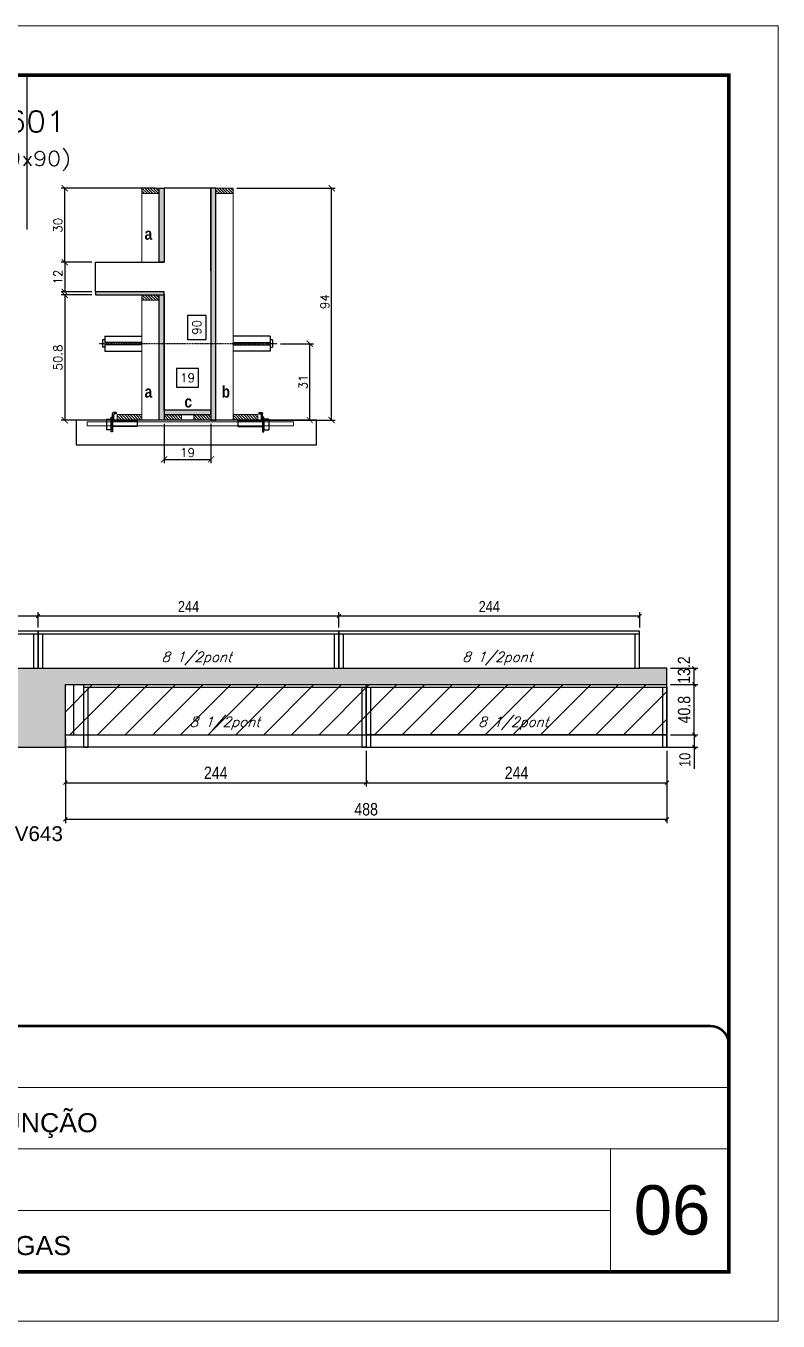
# Model space of a CAD drawing. Extents: x -20960 to -5926, y -2106 to 21915.
# Drawn here: x -9734 to -9123, y 19717 to 20767 of the extents above; entities that cross this region are included whole.
import ezdxf
from ezdxf.enums import TextEntityAlignment as Align

# ---------------------------------------------------------------- set-up
doc = ezdxf.new("R2010")
doc.units = 0
for name, pattern in [('CONTINUO', [0]), ('DASHED', [0.75, 0.5, -0.25]), ('HIDDEN', [0.375, 0.25, -0.125])]:
    doc.linetypes.add(name, pattern=pattern)
for name, color, linetype in [('5', 5, 'Continuous'), ('barrote', 251, 'Continuous'), ('COTA', 241, 'Continuous'), ('Cota Seção (2x)', 4, 'Continuous'), ('detalhes', 4, 'Continuous'), ('Painéis', 200, 'Continuous'), ('presilha', 1, 'Continuous'), ('Reaproveitamento', 251, 'Continuous'), ('SARR_2.2x7', 40, 'Continuous'), ('SARR_3.5x7', 81, 'Continuous'), ('TENSOR', 3, 'Continuous'), ('texto', 7, 'Continuous'), ('Texto de Titulo', 7, 'Continuous'), ('Texto Qtd Sarr', 242, 'Continuous')]:
    doc.layers.add(name, color=color, linetype=linetype)
for name, color, linetype, lineweight in [('CARIMBO', 255, 'Continuous', 9), ('CONCRETO', 251, 'Continuous', 25), ('Folhas', 255, 'Continuous', 9), ('Hachura', 251, 'Continuous', 9), ('Madeira', 126, 'Continuous', 18), ('SARRAFO DE PRESSAO', 251, 'DASHED', 9), ('SCO-___-LAJ', 2, 'Continuous', 0), ('Texto Seção', 7, 'Continuous', 15)]:
    doc.layers.add(name, color=color, linetype=linetype, lineweight=lineweight)
doc.styles.add('ARIAL', font='arial.ttf')
doc.styles.add('COTA TECNICA', font='techl___.ttf', dxfattribs={"height": 10})
doc.styles.add('COTA TECNICA-50', font='techl___.ttf', dxfattribs={"height": 9})
doc.styles.add('Romans', font='romans.shx')
doc.styles.get("Standard").update_dxf_attribs({"font": 'arial.ttf'})
doc.styles.add('TECNICA', font='techb___.ttf', dxfattribs={"height": 10})
doc.dimstyles.new('COTA PAINEL-50', dxfattribs={"dimtxt": 9, "dimasz": 3, "dimexe": 3, "dimexo": 3, "dimgap": 3, "dimtad": 1, "dimdec": 1, "dimzin": 12, "dimdsep": 46, "dimtxsty": 'COTA TECNICA-50', "dimblk1": 'OBLIQUE', "dimblk2": 'OBLIQUE', "dimsah": 1, "dimcen": 0.9, "dimclrd": 4, "dimclre": 4, "dimclrt": 240, "dimadec": 1, "dimazin": 3, "dimtfac": 1, "dimtdec": 1, "dimtmove": 0, "dimatfit": 3, "dimfxl": 1, "dimtolj": 1, "dimtzin": 12, "dimarcsym": 0})
doc.dimstyles.new('Cota Seção (2x)', dxfattribs={"dimtxt": 7, "dimasz": 5, "dimexe": 3, "dimexo": 3, "dimgap": 2, "dimtad": 3, "dimdec": 1, "dimlfac": 0.5, "dimzin": 12, "dimdsep": 46, "dimtxsty": 'Romans', "dimblk": 'ARCHTICK', "dimcen": 0, "dimclrd": 4, "dimclre": 4, "dimclrt": 1, "dimadec": 1, "dimazin": 3, "dimtfac": 1, "dimtdec": 1, "dimtmove": 0, "dimatfit": 3, "dimldrblk": 'OBLIQUE', "dimfxl": 1, "dimtolj": 1, "dimtzin": 12, "dimarcsym": 0})
doc.dimstyles.new('Cota Seção interna', dxfattribs={"dimtxt": 7, "dimasz": 6, "dimexe": 0.18, "dimexo": 2, "dimgap": -4, "dimtad": 3, "dimdec": 1, "dimlfac": 0.5, "dimzin": 12, "dimdsep": 46, "dimtxsty": 'Romans', "dimblk": 'ARCHTICK', "dimcen": 0.09, "dimse1": 1, "dimse2": 1, "dimsd1": 1, "dimsd2": 1, "dimclrd": 180, "dimclre": 5, "dimclrt": 1, "dimadec": 0, "dimazin": 3, "dimtfac": 1, "dimtdec": 1, "dimtofl": 0, "dimtmove": 0, "dimatfit": 3, "dimldrblk": 'ARCHTICK', "dimfxl": 1, "dimtolj": 1, "dimtzin": 0, "dimarcsym": 0})
doc.dimstyles.new('PAINEL', dxfattribs={"dimtxt": 10, "dimasz": 3, "dimexe": 3, "dimexo": 3, "dimgap": 3, "dimtad": 1, "dimdec": 1, "dimzin": 12, "dimdsep": 46, "dimtxsty": 'COTA TECNICA', "dimblk1": 'OBLIQUE', "dimblk2": 'OBLIQUE', "dimsah": 1, "dimcen": 0.9, "dimclrd": 4, "dimclre": 4, "dimclrt": 240, "dimadec": 1, "dimazin": 3, "dimtfac": 1, "dimtdec": 1, "dimtmove": 0, "dimatfit": 3, "dimfxl": 1, "dimtolj": 1, "dimtzin": 12, "dimarcsym": 0})
pattern_1 = [(315, (13326.1012, 12217.6026), (1.12253202, 1.12253202), [])]

# ---------------------------------------------------------------- blocks, each defined once
blk = doc.blocks.new('_Oblique')
at = {"color": 0, "linetype": 'ByBlock', "lineweight": -2}
blk.add_line((-0.5, -0.5), (0.5, 0.5), dxfattribs=at)
blk = doc.blocks.new('*D63')
at = {"layer": 'COTA', "color": 4, "lineweight": -2, "ltscale": 25, "transparency": 16777216}
for p, q in [((-9701.7, 20189.1), (-9701.7, 20150.3)), ((-9457.7, 20179.1), (-9457.7, 20150.3)), ((-9701.7, 20153.3), (-9457.7, 20153.3))]:
    blk.add_line(p, q, dxfattribs=at)
at = {"layer": 'Defpoints', "color": 0, "ltscale": 25, "transparency": 16777216}
for p in [(-9701.7, 20192.1), (-9457.7, 20182.1), (-9457.7, 20153.3)]:
    blk.add_point(p, dxfattribs=at)
at = {"layer": 'COTA', "color": 4, "lineweight": -2, "ltscale": 25, "transparency": 16777216, "xscale": 3, "yscale": 3, "zscale": 3, "rotation": 180}
blk.add_blockref('_Oblique', (-9701.7, 20153.3), dxfattribs=at)
at = {"layer": 'COTA', "color": 4, "lineweight": -2, "ltscale": 25, "transparency": 16777216, "xscale": 3, "yscale": 3, "zscale": 3}
blk.add_blockref('_Oblique', (-9457.7, 20153.3), dxfattribs=at)
at = {"layer": 'COTA', "color": 240, "ltscale": 25, "transparency": 16777216, "insert": (-9579.7, 20161.3), "char_height": 10, "attachment_point": 5, "style": 'COTA TECNICA'}
blk.add_mtext('\\A1;244', dxfattribs=at)
blk = doc.blocks.new('*D64')
at = {"layer": 'COTA', "color": 4, "lineweight": -2, "ltscale": 25, "transparency": 16777216}
for p, q in [((-9457.7, 20179.1), (-9457.7, 20150.3)), ((-9213.7, 20179.1), (-9213.7, 20150.3)), ((-9457.7, 20153.3), (-9213.7, 20153.3))]:
    blk.add_line(p, q, dxfattribs=at)
at = {"layer": 'Defpoints', "color": 0, "ltscale": 25, "transparency": 16777216}
for p in [(-9457.7, 20182.1), (-9213.7, 20182.1), (-9213.7, 20153.3)]:
    blk.add_point(p, dxfattribs=at)
at = {"layer": 'COTA', "color": 4, "lineweight": -2, "ltscale": 25, "transparency": 16777216, "xscale": 3, "yscale": 3, "zscale": 3, "rotation": 180}
blk.add_blockref('_Oblique', (-9457.7, 20153.3), dxfattribs=at)
at = {"layer": 'COTA', "color": 4, "lineweight": -2, "ltscale": 25, "transparency": 16777216, "xscale": 3, "yscale": 3, "zscale": 3}
blk.add_blockref('_Oblique', (-9213.7, 20153.3), dxfattribs=at)
at = {"layer": 'COTA', "color": 240, "ltscale": 25, "transparency": 16777216, "insert": (-9335.7, 20161.3), "char_height": 10, "attachment_point": 5, "style": 'COTA TECNICA'}
blk.add_mtext('\\A1;244', dxfattribs=at)
blk = doc.blocks.new('*D39')
at = {"layer": 'COTA', "color": 4, "lineweight": -2, "ltscale": 25, "transparency": 16777216}
for p, q in [((-9701.7, 20189.1), (-9701.7, 20120.6)), ((-9213.7, 20179.1), (-9213.7, 20120.6)), ((-9701.7, 20123.6), (-9213.7, 20123.6))]:
    blk.add_line(p, q, dxfattribs=at)
at = {"layer": 'Defpoints', "color": 0, "ltscale": 25, "transparency": 16777216}
for p in [(-9701.7, 20192.1), (-9213.7, 20182.1), (-9213.7, 20123.6)]:
    blk.add_point(p, dxfattribs=at)
at = {"layer": 'COTA', "color": 4, "lineweight": -2, "ltscale": 25, "transparency": 16777216, "xscale": 3, "yscale": 3, "zscale": 3, "rotation": 180}
blk.add_blockref('_Oblique', (-9701.7, 20123.6), dxfattribs=at)
at = {"layer": 'COTA', "color": 4, "lineweight": -2, "ltscale": 25, "transparency": 16777216, "xscale": 3, "yscale": 3, "zscale": 3}
blk.add_blockref('_Oblique', (-9213.7, 20123.6), dxfattribs=at)
at = {"layer": 'COTA', "color": 240, "ltscale": 25, "transparency": 16777216, "insert": (-9457.7, 20131.7), "char_height": 10, "attachment_point": 5, "style": 'COTA TECNICA'}
blk.add_mtext('\\A1;488', dxfattribs=at)
blk = doc.blocks.new('*D41')
at = {"layer": 'COTA', "color": 4, "lineweight": -2, "ltscale": 25, "transparency": 16777216}
for p, q in [((-9210.7, 20232.9), (-9188.5, 20232.9)), ((-9191.5, 20192.1), (-9191.5, 20232.9)), ((-9210.7, 20192.1), (-9188.5, 20192.1))]:
    blk.add_line(p, q, dxfattribs=at)
at = {"layer": 'Defpoints', "color": 0, "ltscale": 25, "transparency": 16777216}
for p in [(-9213.7, 20232.9), (-9191.5, 20232.9), (-9213.7, 20192.1)]:
    blk.add_point(p, dxfattribs=at)
at = {"layer": 'COTA', "color": 4, "lineweight": -2, "ltscale": 25, "transparency": 16777216, "xscale": 3, "yscale": 3, "zscale": 3}
for p, rotation in [((-9191.5, 20232.9), 90), ((-9191.5, 20192.1), 270)]:
    blk.add_blockref('_Oblique', p, dxfattribs=dict(at, rotation=rotation))
at = {"layer": 'COTA', "color": 240, "ltscale": 25, "transparency": 16777216, "insert": (-9199.7, 20212.5), "char_height": 10, "attachment_point": 5, "rotation": 90, "style": 'COTA TECNICA'}
blk.add_mtext('\\A1;40.8', dxfattribs=at)
blk = doc.blocks.new('*D42')
at = {"layer": 'COTA', "color": 4, "lineweight": -2, "ltscale": 25, "transparency": 16777216}
for p, q in [((-9210.7, 20246.1), (-9188.5, 20246.1)), ((-9191.5, 20232.9), (-9191.5, 20246.1)), ((-9210.7, 20232.9), (-9188.5, 20232.9))]:
    blk.add_line(p, q, dxfattribs=at)
at = {"layer": 'Defpoints', "color": 0, "ltscale": 25, "transparency": 16777216}
for p in [(-9213.7, 20246.1), (-9191.5, 20246.1), (-9213.7, 20232.9)]:
    blk.add_point(p, dxfattribs=at)
at = {"layer": 'COTA', "color": 4, "lineweight": -2, "ltscale": 25, "transparency": 16777216, "xscale": 3, "yscale": 3, "zscale": 3}
for p, rotation in [((-9191.5, 20246.1), 90), ((-9191.5, 20232.9), 270)]:
    blk.add_blockref('_Oblique', p, dxfattribs=dict(at, rotation=rotation))
at = {"layer": 'COTA', "color": 240, "ltscale": 25, "transparency": 16777216, "insert": (-9199.8, 20244.6), "char_height": 10, "attachment_point": 5, "rotation": 90, "style": 'COTA TECNICA'}
blk.add_mtext('\\A1;13.2', dxfattribs=at)
blk = doc.blocks.new('9999999999')
at = {"color": 30, "linetype": 'CONTINUO'}
for p, q in [((98564.6, 34379.6), (99584, 34379.6)), ((98564.6, 34329.8), (99488, 34329.8)), ((99584, 34329.8), (99488, 34329.8)), ((99488, 34329.8), (99488, 34230.2)), ((98564.6, 34280), (99488, 34280))]:
    blk.add_line(p, q, dxfattribs=at)
at = {"color": 30, "linetype": 'CONTINUO', "const_width": 2}
blk.add_lwpolyline([(99584, 34230.2), (99584, 34414.4, 0.414214), (99569, 34429.4), (98229, 34429.4, 0.414214), (98214, 34414.4), (98214, 34245.2, 0.414214), (98229, 34230.2), (99584, 34230.2)], format="xyb", dxfattribs=at)
at = {"layer": 'Folhas'}
blk.add_lwpolyline([(98139, 34190.2), (99624, 34190.2), (99624, 35240.2), (98139, 35240.2)], close=True, dxfattribs=at)
at = {"layer": 'Folhas', "color": 30, "const_width": 3}
blk.add_lwpolyline([(98214, 34230.2), (99584, 34230.2), (99584, 35200.2), (98214, 35200.2)], close=True, dxfattribs=at)
at = {"color": 7, "linetype": 'Continuous', "ltscale": 5, "style": 'ARIAL'}
for s, p in [('HOSPITAL ASSUNÇÃO', (98837.7, 34343.3)), ('LATERAIS DE VIGAS', (98837.7, 34243.7))]:
    blk.add_text(s, height=15.483, dxfattribs=at).set_placement(p)
blk = doc.blocks.new('titulo1')
at = {"layer": 'Defpoints', "color": 252, "linetype": 'HIDDEN', "ltscale": 2}
blk.add_line((0, 0), (0, 125), dxfattribs=at)
at = {"layer": 'Defpoints', "style": 'Romans', "oblique": 15}
blk.add_attdef('FOLHA', text='', height=10, dxfattribs=at).set_placement((0, 15.6), align=Align.MIDDLE_CENTER)
at = {"layer": 'Texto Qtd Sarr', "color": 3, "style": 'Romans', "oblique": 15}
for tag, height, p in [('TITULO', 17, (0, 71.4)), ('SEÇÃO', 12, (0, 41.5))]:
    blk.add_attdef(tag, text='', height=height, dxfattribs=at).set_placement(p, align=Align.MIDDLE_CENTER)
blk = doc.blocks.new('_ArchTick')
at = {"color": 0, "linetype": 'ByBlock', "const_width": 0.15}
blk.add_lwpolyline([(-0.5, -0.5), (0.5, 0.5)], dxfattribs=at)
blk = doc.blocks.new('*D78')
at = {"layer": 'COTA', "color": 4, "lineweight": -2, "transparency": 16777216}
for p, q in [((-9562.6, 20635.2), (-9482.7, 20635.2)), ((-9485.7, 20447.2), (-9485.7, 20635.2)), ((-9547, 20447.2), (-9482.7, 20447.2))]:
    blk.add_line(p, q, dxfattribs=at)
at = {"layer": 'Defpoints', "color": 0, "transparency": 16777216}
for p in [(-9565.6, 20635.2), (-9485.7, 20635.2), (-9550, 20447.2)]:
    blk.add_point(p, dxfattribs=at)
at = {"layer": 'COTA', "color": 4, "lineweight": -2, "transparency": 16777216, "xscale": 5, "yscale": 5, "zscale": 5}
for p, rotation in [((-9485.7, 20635.2), 90), ((-9485.7, 20447.2), 270)]:
    blk.add_blockref('_ArchTick', p, dxfattribs=dict(at, rotation=rotation))
at = {"layer": 'COTA', "color": 1, "transparency": 16777216, "insert": (-9491.2, 20543.2), "char_height": 7, "attachment_point": 5, "rotation": 90, "style": 'Romans'}
blk.add_mtext('\\A1;94', dxfattribs=at)
blk = doc.blocks.new('*D79')
at = {"layer": 'Cota Seção (2x)', "color": 180, "lineweight": -2, "transparency": 16777216}
for p, q in [((-9587.6, 20532.1), (-9602.6, 20532.1)), ((-9602.6, 20532.1), (-9602.6, 20512.7)), ((-9587.6, 20512.7), (-9587.6, 20532.1)), ((-9602.6, 20512.7), (-9587.6, 20512.7))]:
    blk.add_line(p, q, dxfattribs=at)
at = {"layer": 'Defpoints', "color": 0, "transparency": 16777216}
for p in [(-9583.6, 20635.2), (-9583.6, 20635.2), (-9583.6, 20455.2)]:
    blk.add_point(p, dxfattribs=at)
at = {"layer": 'Cota Seção (2x)', "color": 1, "transparency": 16777216, "insert": (-9595.1, 20522.4), "char_height": 7, "attachment_point": 5, "rotation": 90, "style": 'Romans'}
blk.add_mtext('\\A1;90', dxfattribs=at)
blk = doc.blocks.new('*D80')
at = {"layer": 'COTA', "color": 4, "lineweight": -2, "transparency": 16777216}
for p, q in [((-9680.2, 20575.2), (-9705.2, 20575.2)), ((-9702.2, 20575.2), (-9702.2, 20551.2)), ((-9680.2, 20551.2), (-9705.2, 20551.2))]:
    blk.add_line(p, q, dxfattribs=at)
at = {"layer": 'Defpoints', "color": 0, "transparency": 16777216}
for p in [(-9677.2, 20575.2), (-9702.2, 20551.2), (-9677.2, 20551.2)]:
    blk.add_point(p, dxfattribs=at)
at = {"layer": 'COTA', "color": 4, "lineweight": -2, "transparency": 16777216, "xscale": 5, "yscale": 5, "zscale": 5}
for p, rotation in [((-9702.2, 20575.2), 90), ((-9702.2, 20551.2), 270)]:
    blk.add_blockref('_ArchTick', p, dxfattribs=dict(at, rotation=rotation))
at = {"layer": 'COTA', "color": 1, "transparency": 16777216, "insert": (-9707.7, 20563.2), "char_height": 7, "attachment_point": 5, "rotation": 90, "style": 'Romans'}
blk.add_mtext('\\A1;12', dxfattribs=at)
blk = doc.blocks.new('*D81')
at = {"layer": 'COTA', "color": 4, "lineweight": -2, "transparency": 16777216}
for p, q in [((-9680.2, 20548.8), (-9705.2, 20548.8)), ((-9702.2, 20548.8), (-9702.2, 20447.2)), ((-9658.2, 20447.2), (-9705.2, 20447.2))]:
    blk.add_line(p, q, dxfattribs=at)
at = {"layer": 'Defpoints', "color": 0, "transparency": 16777216}
for p in [(-9677.2, 20548.8), (-9702.2, 20447.2), (-9655.2, 20447.2)]:
    blk.add_point(p, dxfattribs=at)
at = {"layer": 'COTA', "color": 4, "lineweight": -2, "transparency": 16777216, "xscale": 5, "yscale": 5, "zscale": 5}
for p, rotation in [((-9702.2, 20548.8), 90), ((-9702.2, 20447.2), 270)]:
    blk.add_blockref('_ArchTick', p, dxfattribs=dict(at, rotation=rotation))
at = {"layer": 'COTA', "color": 1, "transparency": 16777216, "insert": (-9707.7, 20498), "char_height": 7, "attachment_point": 5, "rotation": 90, "style": 'Romans'}
blk.add_mtext('\\A1;50.8', dxfattribs=at)
blk = doc.blocks.new('PRESILHA METÁLICA 1')
at = {"layer": 'presilha'}
for p, q in [((7.5, 10.6), (7.5, 19.9)), ((12, 21), (8.6, 21)), ((9, 11.6), (9, 18.9)), ((12, 19.5), (9.6, 19.5)), ((12, 21), (12, 19.5)), ((0, 13), (6, 13)), ((0, 13), (0, 0)), ((6, 0), (0, 0)), ((6, 15.5), (7.5, 15.5)), ((6, -2.5), (6, 15.5)), ((6, 13), (6, 0)), ((7.5, 15.5), (7.5, -2.5)), ((37.5, 4.1), (7.5, 4.1)), ((37.5, 11), (9.6, 11)), ((37.5, 11), (37.5, 4.1)), ((7.5, -2.5), (6, -2.5))]:
    blk.add_line(p, q, dxfattribs=at)
for centre, radius, start, end in [((8.6, 19.9), 1.14, 90, 180), ((9.6, 18.9), 0.57, 90, 180), ((9.6, 11.6), 0.57, 180, 270)]:
    blk.add_arc(centre, radius, start, end, dxfattribs=at)
blk = doc.blocks.new('*D82')
at = {"layer": 'COTA', "color": 4, "lineweight": -2, "transparency": 16777216}
for p, q in [((-9621.6, 20444.2), (-9621.6, 20412.4)), ((-9583.6, 20444.2), (-9583.6, 20412.4)), ((-9621.6, 20415.4), (-9583.6, 20415.4))]:
    blk.add_line(p, q, dxfattribs=at)
at = {"layer": 'Defpoints', "color": 0, "transparency": 16777216}
for p in [(-9621.6, 20447.2), (-9583.6, 20447.2), (-9583.6, 20415.4)]:
    blk.add_point(p, dxfattribs=at)
at = {"layer": 'COTA', "color": 4, "lineweight": -2, "transparency": 16777216, "xscale": 5, "yscale": 5, "zscale": 5, "rotation": 180}
blk.add_blockref('_ArchTick', (-9621.6, 20415.4), dxfattribs=at)
at = {"layer": 'COTA', "color": 4, "lineweight": -2, "transparency": 16777216, "xscale": 5, "yscale": 5, "zscale": 5}
blk.add_blockref('_ArchTick', (-9583.6, 20415.4), dxfattribs=at)
at = {"layer": 'COTA', "color": 1, "transparency": 16777216, "insert": (-9602.6, 20420.9), "char_height": 7, "attachment_point": 5, "style": 'Romans'}
blk.add_mtext('\\A1;19', dxfattribs=at)
blk = doc.blocks.new('*D83')
at = {"layer": 'COTA', "color": 4, "lineweight": -2, "transparency": 16777216}
for p, q in [((-9527.3, 20509.2), (-9500.4, 20509.2)), ((-9503.4, 20447.2), (-9503.4, 20509.2)), ((-9542.6, 20447.2), (-9500.4, 20447.2))]:
    blk.add_line(p, q, dxfattribs=at)
at = {"layer": 'Defpoints', "color": 0, "transparency": 16777216}
for p in [(-9530.3, 20509.2), (-9503.4, 20509.2), (-9545.6, 20447.2)]:
    blk.add_point(p, dxfattribs=at)
at = {"layer": 'COTA', "color": 4, "lineweight": -2, "transparency": 16777216, "xscale": 5, "yscale": 5, "zscale": 5}
for p, rotation in [((-9503.4, 20509.2), 90), ((-9503.4, 20447.2), 270)]:
    blk.add_blockref('_ArchTick', p, dxfattribs=dict(at, rotation=rotation))
at = {"layer": 'COTA', "color": 1, "transparency": 16777216, "insert": (-9508.9, 20478.2), "char_height": 7, "attachment_point": 5, "rotation": 90, "style": 'Romans'}
blk.add_mtext('\\A1;31', dxfattribs=at)
blk = doc.blocks.new('*D84')
at = {"layer": 'COTA', "color": 4, "lineweight": -2, "transparency": 16777216}
for p, q in [((-9628.6, 20635.2), (-9705.2, 20635.2)), ((-9702.2, 20575.2), (-9702.2, 20635.2)), ((-9680.2, 20575.2), (-9705.2, 20575.2))]:
    blk.add_line(p, q, dxfattribs=at)
at = {"layer": 'Defpoints', "color": 0, "transparency": 16777216}
for p in [(-9702.2, 20635.2), (-9625.6, 20635.2), (-9677.2, 20575.2)]:
    blk.add_point(p, dxfattribs=at)
at = {"layer": 'COTA', "color": 4, "lineweight": -2, "transparency": 16777216, "xscale": 5, "yscale": 5, "zscale": 5}
for p, rotation in [((-9702.2, 20635.2), 90), ((-9702.2, 20575.2), 270)]:
    blk.add_blockref('_ArchTick', p, dxfattribs=dict(at, rotation=rotation))
at = {"layer": 'COTA', "color": 1, "transparency": 16777216, "insert": (-9707.7, 20605.2), "char_height": 7, "attachment_point": 5, "rotation": 90, "style": 'Romans'}
blk.add_mtext('\\A1;30', dxfattribs=at)
blk = doc.blocks.new('*D85')
at = {"layer": 'Cota Seção (2x)', "color": 180, "lineweight": -2, "transparency": 16777216}
for p, q in [((-9593.6, 20489), (-9611.6, 20489)), ((-9611.6, 20489), (-9611.6, 20474)), ((-9593.6, 20474), (-9593.6, 20489)), ((-9611.6, 20474), (-9593.6, 20474))]:
    blk.add_line(p, q, dxfattribs=at)
at = {"layer": 'Defpoints', "color": 0, "transparency": 16777216}
for p in [(-9621.6, 20470), (-9621.6, 20455.2), (-9583.6, 20455.2)]:
    blk.add_point(p, dxfattribs=at)
at = {"layer": 'Cota Seção (2x)', "color": 1, "transparency": 16777216, "insert": (-9602.6, 20481.5), "char_height": 7, "attachment_point": 5, "style": 'Romans'}
blk.add_mtext('\\A1;19', dxfattribs=at)
blk = doc.blocks.new('*D87')
at = {"layer": 'COTA', "color": 4, "lineweight": -2, "transparency": 16777216}
for p, q in [((-9210.7, 20192.1), (-9188.5, 20192.1)), ((-9191.5, 20192.1), (-9191.5, 20182.1)), ((-9210.7, 20182.1), (-9188.5, 20182.1)), ((-9191.5, 20182.1), (-9191.5, 20164.6))]:
    blk.add_line(p, q, dxfattribs=at)
at = {"layer": 'Defpoints', "color": 0, "transparency": 16777216}
for p in [(-9213.7, 20192.1), (-9213.7, 20182.1), (-9191.5, 20182.1)]:
    blk.add_point(p, dxfattribs=at)
at = {"layer": 'COTA', "color": 4, "lineweight": -2, "transparency": 16777216, "xscale": 3, "yscale": 3, "zscale": 3}
for p, rotation in [((-9191.5, 20192.1), 90), ((-9191.5, 20182.1), 270)]:
    blk.add_blockref('_Oblique', p, dxfattribs=dict(at, rotation=rotation))
at = {"layer": 'COTA', "color": 240, "transparency": 16777216, "insert": (-9199.1, 20171.8), "char_height": 9, "attachment_point": 5, "rotation": 90, "style": 'COTA TECNICA-50'}
blk.add_mtext('\\A1;10', dxfattribs=at)
blk = doc.blocks.new('*D91')
at = {"layer": 'COTA', "color": 4, "lineweight": -2, "transparency": 16777216}
for p, q in [((-9967.7, 20279.1), (-9967.7, 20291.5)), ((-9967.7, 20288.5), (-9723.8, 20288.5)), ((-9723.8, 20279.1), (-9723.8, 20291.5))]:
    blk.add_line(p, q, dxfattribs=at)
at = {"layer": 'Defpoints', "color": 0, "transparency": 16777216}
for p in [(-9723.8, 20288.5), (-9967.7, 20276.1), (-9723.8, 20276.1)]:
    blk.add_point(p, dxfattribs=at)
at = {"layer": 'COTA', "color": 4, "lineweight": -2, "transparency": 16777216, "xscale": 3, "yscale": 3, "zscale": 3, "rotation": 180}
blk.add_blockref('_Oblique', (-9967.7, 20288.5), dxfattribs=at)
at = {"layer": 'COTA', "color": 4, "lineweight": -2, "transparency": 16777216, "xscale": 3, "yscale": 3, "zscale": 3}
blk.add_blockref('_Oblique', (-9723.8, 20288.5), dxfattribs=at)
at = {"layer": 'COTA', "color": 240, "transparency": 16777216, "insert": (-9845.7, 20296.1), "char_height": 9, "attachment_point": 5, "style": 'COTA TECNICA-50'}
blk.add_mtext('\\A1;244', dxfattribs=at)
blk = doc.blocks.new('*D92')
at = {"layer": 'COTA', "color": 4, "lineweight": -2, "transparency": 16777216}
for p, q in [((-9723.8, 20279.1), (-9723.8, 20291.5)), ((-9723.8, 20288.5), (-9479.8, 20288.5)), ((-9479.8, 20279.1), (-9479.8, 20291.5))]:
    blk.add_line(p, q, dxfattribs=at)
at = {"layer": 'Defpoints', "color": 0, "transparency": 16777216}
for p in [(-9479.8, 20288.5), (-9723.8, 20276.1), (-9479.8, 20276.1)]:
    blk.add_point(p, dxfattribs=at)
at = {"layer": 'COTA', "color": 4, "lineweight": -2, "transparency": 16777216, "xscale": 3, "yscale": 3, "zscale": 3, "rotation": 180}
blk.add_blockref('_Oblique', (-9723.8, 20288.5), dxfattribs=at)
at = {"layer": 'COTA', "color": 4, "lineweight": -2, "transparency": 16777216, "xscale": 3, "yscale": 3, "zscale": 3}
blk.add_blockref('_Oblique', (-9479.8, 20288.5), dxfattribs=at)
at = {"layer": 'COTA', "color": 240, "transparency": 16777216, "insert": (-9601.8, 20296.1), "char_height": 9, "attachment_point": 5, "style": 'COTA TECNICA-50'}
blk.add_mtext('\\A1;244', dxfattribs=at)
blk = doc.blocks.new('*D93')
at = {"layer": 'COTA', "color": 4, "lineweight": -2, "transparency": 16777216}
for p, q in [((-9479.8, 20279.1), (-9479.8, 20291.5)), ((-9479.8, 20288.5), (-9235.8, 20288.5)), ((-9235.8, 20279.1), (-9235.8, 20291.5))]:
    blk.add_line(p, q, dxfattribs=at)
at = {"layer": 'Defpoints', "color": 0, "transparency": 16777216}
for p in [(-9235.8, 20288.5), (-9479.8, 20276.1), (-9235.8, 20276.1)]:
    blk.add_point(p, dxfattribs=at)
at = {"layer": 'COTA', "color": 4, "lineweight": -2, "transparency": 16777216, "xscale": 3, "yscale": 3, "zscale": 3, "rotation": 180}
blk.add_blockref('_Oblique', (-9479.8, 20288.5), dxfattribs=at)
at = {"layer": 'COTA', "color": 4, "lineweight": -2, "transparency": 16777216, "xscale": 3, "yscale": 3, "zscale": 3}
blk.add_blockref('_Oblique', (-9235.8, 20288.5), dxfattribs=at)
at = {"layer": 'COTA', "color": 240, "transparency": 16777216, "insert": (-9357.8, 20296.1), "char_height": 9, "attachment_point": 5, "style": 'COTA TECNICA-50'}
blk.add_mtext('\\A1;244', dxfattribs=at)

msp = doc.modelspace()

# ---------------------------------------------------------------- hatches: boundary and pattern name
at = {"layer": 'COTA', "linetype": 'ByBlock'}
h = msp.add_hatch(dxfattribs=at)
h.set_pattern_fill('AR-CONC', color=256, scale=0.03)
h.set_pattern_definition([(50, (0, -2835.316), (5.4655401, -0.4781726), [0.5715, -6.2865]), (355, (0, -2835.316), (-1.0573026, 5.7317054), [0.4572, -5.0292175]), (100.451445, (0.4555, -2835.356), (4.4082374, 5.2535326), [0.4857003, -5.3427073]), (46.1842, (0, -2833.792), (8.1323712, -1.2612698), [0.85725, -9.42975]), (96.635558, (0.678, -2833.897), (7.122124, 7.4227837), [0.7285507, -8.0140682]), (351.18415, (0, -2833.792), (7.122124, 7.4227837), [0.685799, -7.543792]), (21, (0.762, -2834.173), (4.5484317, -3.06795595), [0.5715, -6.2865]), (326, (0.762, -2834.173), (1.8540609, 5.525639), [0.4572, -5.0292]), (71.451445, (1.141, -2834.4287), (6.4024926, 2.4576831), [0.4857003, -5.3426981]), (37.5, (0, -2835.316), (0.0926581, 2.53665117), [0, -4.96824, 0, -5.1054, 0, -5.04825]), (7.5, (0, -2835.316), (2.00458988, 3.00541724), [0, -2.91084, 0, -4.85394, 0, -1.92405]), (327.5, (-1.6993, -2835.316), (4.06771786, -0.17186232), [0, -1.905, 0, -5.9436, 0, -7.8867]), (317.5, (-2.4613, -2835.316), (4.44387544, 0.76279473), [0, -2.4765, 0, -3.94716, 0, -5.6007])])
h.paths.add_polyline_path([(-9701.71, 20192.09), (-9701.71, 20232.89), (-9213.71, 20232.89), (-9213.71, 20246.09), (-9235.84, 20246.09), (-9479.79, 20246.09), (-9723.75, 20246.09), (-9967.71, 20246.09), (-10200.66, 20246.09), (-10200.66, 20211.09), (-10200.66, 20201.09), (-10485.66, 20201.09), (-10485.66, 20184.89), (-10260.69, 20184.89), (-10189.69, 20184.89), (-10189.69, 20184.09), (-10170.69, 20184.09), (-10170.69, 20192.09), (-10170.69, 20232.89), (-9741.71, 20232.89), (-9741.71, 20192.09), (-9741.71, 20182.09), (-9701.71, 20182.09)])
at = {"layer": 'Hachura'}
h = msp.add_hatch(dxfattribs=at)
h.set_pattern_fill('ANSI31', color=256, scale=0.5, angle=270, style=0)
h.set_pattern_definition([(315, (13326.1012, 12327.6026), (1.12253202, 1.12253202), [])])
h.paths.add_polyline_path([(-9625.57, 20630.85), (-9625.57, 20635.25), (-9639.57, 20635.25), (-9639.57, 20630.85)])
h = msp.add_hatch(color=256, dxfattribs=at)
h.dxf.hatch_style = 1
h.paths.add_polyline_path([(-9625.57, 20575.25), (-9621.57, 20575.25), (-9621.57, 20635.25), (-9625.57, 20635.25)])
h.paths.add_polyline_path([(-9621.57, 20548.85), (-9625.57, 20548.85), (-9625.57, 20491.25), (-9621.57, 20491.25)])
h = msp.add_hatch(color=256, dxfattribs=at)
h.dxf.hatch_style = 1
h.paths.add_polyline_path([(-9579.57, 20635.25), (-9583.57, 20635.25), (-9583.57, 20447.25), (-9579.57, 20447.25)])
h = msp.add_hatch(dxfattribs=at)
h.set_pattern_fill('ANSI31', color=256, scale=0.5, angle=270, style=0)
h.set_pattern_definition([(315, (13326.1012, 12327.6026), (1.12253202, 1.12253202), [])])
h.paths.add_polyline_path([(-9579.57, 20630.85), (-9579.57, 20635.25), (-9565.57, 20635.25), (-9565.57, 20630.85)])
h = msp.add_hatch(color=256, dxfattribs=at)
h.dxf.hatch_style = 1
h.paths.add_polyline_path([(-9621.57, 20548.85), (-9621.57, 20551.25), (-9677.17, 20551.25), (-9677.17, 20548.85)])
h = msp.add_hatch(dxfattribs=at)
h.set_pattern_fill('ANSI31', color=256, scale=0.5, angle=270, style=0)
h.set_pattern_definition([(315, (13326.1012, 12241.2026), (1.12253202, 1.12253202), [])])
h.paths.add_polyline_path([(-9625.57, 20544.45), (-9625.57, 20548.85), (-9639.57, 20548.85), (-9639.57, 20544.45)])
h = msp.add_hatch(color=256, dxfattribs=at)
h.dxf.hatch_style = 1
h.paths.add_polyline_path([(-9625.57, 20532.85), (-9621.57, 20532.85), (-9621.57, 20447.25), (-9625.57, 20447.25)])
h = msp.add_hatch(color=256, dxfattribs=at)
h.dxf.hatch_style = 1
h.paths.add_polyline_path([(-9583.57, 20451.65), (-9583.57, 20455.25), (-9621.57, 20455.25), (-9621.57, 20451.65)])
h = msp.add_hatch(dxfattribs=at)
h.set_pattern_fill('ANSI31', color=256, scale=0.5, angle=270, style=0)
h.set_pattern_definition([(315, (13326.1012, 12217.6026), (1.12253202, 1.12253202), [])])
h.paths.add_polyline_path([(-9659.57, 20447.25), (-9659.57, 20451.65), (-9639.57, 20451.65), (-9639.57, 20447.25)])
h = msp.add_hatch(dxfattribs=at)
h.set_pattern_fill('ANSI31', color=256, scale=0.5, angle=270, style=0)
h.set_pattern_definition(pattern_1)
h.paths.add_polyline_path([(-9621.57, 20447.25), (-9621.57, 20451.65), (-9607.57, 20451.65), (-9607.57, 20447.25)])
h = msp.add_hatch(dxfattribs=at)
h.set_pattern_fill('ANSI31', color=256, scale=0.5, angle=270, style=0)
h.set_pattern_definition(pattern_1)
h.paths.add_polyline_path([(-9583.57, 20447.25), (-9583.57, 20451.65), (-9597.57, 20451.65), (-9597.57, 20447.25)])
h = msp.add_hatch(dxfattribs=at)
h.set_pattern_fill('ANSI31', color=256, scale=0.5, angle=270, style=0)
h.set_pattern_definition(pattern_1)
h.paths.add_polyline_path([(-9545.57, 20447.25), (-9545.57, 20451.65), (-9565.57, 20451.65), (-9565.57, 20447.25)])
at = {"layer": 'Reaproveitamento', "ltscale": 25}
h = msp.add_hatch(dxfattribs=at)
h.set_pattern_fill('ANSI31', color=256, scale=5)
h.set_pattern_definition([(45, (-151114.75, -6120.244), (-11.2253202, 11.2253202), [])])
h.paths.add_polyline_path([(-9213.71, 20232.89), (-9701.71, 20232.89), (-9701.71, 20192.09), (-9213.71, 20192.09)])

# ---------------------------------------------------------------- linework, layer by layer
at = {"ltscale": 3}
for p, q in [((-9671.57, 20512.25), (-9671.57, 20506.25)), ((-9669.57, 20512.25), (-9671.57, 20512.25)), ((-9669.57, 20515.25), (-9669.57, 20503.25)), ((-9669.57, 20515.25), (-9639.57, 20515.25)), ((-9639.57, 20510.25), (-9669.57, 20510.25)), ((-9639.57, 20508.25), (-9669.57, 20508.25)), ((-9535.57, 20515.25), (-9565.57, 20515.25)), ((-9565.57, 20510.25), (-9535.57, 20510.25)), ((-9565.57, 20508.25), (-9535.57, 20508.25)), ((-9535.57, 20515.25), (-9535.57, 20503.25)), ((-9533.57, 20512.25), (-9535.57, 20512.25)), ((-9533.57, 20512.25), (-9533.57, 20506.25)), ((-9669.57, 20506.25), (-9671.57, 20506.25)), ((-9669.57, 20503.25), (-9639.57, 20503.25)), ((-9535.57, 20503.25), (-9565.57, 20503.25)), ((-9535.57, 20506.25), (-9533.57, 20506.25))]:
    msp.add_line(p, q, dxfattribs=at)
at = {"layer": 'barrote'}
msp.add_lwpolyline([(-9693.02, 20427.25), (-9497.84, 20427.25), (-9497.84, 20447.25), (-9693.02, 20447.25)], close=True, dxfattribs=at)
at = {"layer": 'CONCRETO'}
for p, q in [((-9583.57, 20635.25), (-9621.57, 20635.25)), ((-9583.57, 20568.25), (-9583.57, 20635.25)), ((-9583.57, 20635.25), (-9583.57, 20635.25)), ((-9583.57, 20635.25), (-9583.57, 20455.25)), ((-9677.17, 20551.25), (-9677.17, 20575.25)), ((-9677.17, 20575.25), (-9621.57, 20575.25)), ((-9621.57, 20551.25), (-9677.17, 20551.25)), ((-9621.57, 20455.25), (-9621.57, 20551.25)), ((-9583.57, 20455.25), (-9621.57, 20455.25))]:
    msp.add_line(p, q, dxfattribs=at)
at = {"layer": 'COTA', "linetype": 'ByBlock'}
for p, q in [((-9213.71, 20246.09), (-9235.84, 20246.09)), ((-9213.71, 20232.89), (-9213.71, 20246.09)), ((-9741.71, 20182.09), (-9701.71, 20182.09))]:
    msp.add_line(p, q, dxfattribs=at)
at = {"layer": 'Madeira'}
for points in [[(-9625.57, 20630.85), (-9625.57, 20635.25), (-9639.57, 20635.25), (-9639.57, 20630.85)], [(-9625.57, 20635.25), (-9639.57, 20635.25), (-9639.57, 20575.25), (-9625.57, 20575.25)], [(-9579.57, 20630.85), (-9579.57, 20635.25), (-9565.57, 20635.25), (-9565.57, 20630.85)], [(-9579.57, 20635.25), (-9565.57, 20635.25), (-9565.57, 20447.25), (-9579.57, 20447.25)], [(-9625.57, 20544.45), (-9625.57, 20548.85), (-9639.57, 20548.85), (-9639.57, 20544.45)], [(-9625.57, 20548.85), (-9639.57, 20548.85), (-9639.57, 20447.25), (-9625.57, 20447.25)], [(-9659.57, 20447.25), (-9659.57, 20451.65), (-9639.57, 20451.65), (-9639.57, 20447.25)], [(-9621.57, 20447.25), (-9621.57, 20451.65), (-9607.57, 20451.65), (-9607.57, 20447.25)], [(-9583.57, 20447.25), (-9583.57, 20451.65), (-9597.57, 20451.65), (-9597.57, 20447.25)], [(-9545.57, 20447.25), (-9545.57, 20451.65), (-9565.57, 20451.65), (-9565.57, 20447.25)]]:
    msp.add_lwpolyline(points, close=True, dxfattribs=at)
at = {"layer": 'Painéis'}
for p, q in [((-9701.71, 20232.89), (-9213.71, 20232.89)), ((-9701.71, 20192.09), (-9213.71, 20192.09))]:
    msp.add_line(p, q, dxfattribs=at)
at = {"layer": 'Painéis', "ltscale": 25}
for p, q in [((-9701.71, 20192.09), (-9701.71, 20232.89)), ((-9457.71, 20192.09), (-9457.71, 20232.89)), ((-9213.71, 20192.09), (-9213.71, 20232.89))]:
    msp.add_line(p, q, dxfattribs=at)
at = {"layer": 'Painéis'}
for points in [[(-9625.57, 20635.25), (-9621.57, 20635.25), (-9621.57, 20575.25), (-9625.57, 20575.25)], [(-9579.57, 20635.25), (-9583.57, 20635.25), (-9583.57, 20447.25), (-9579.57, 20447.25)], [(-9621.57, 20548.85), (-9621.57, 20551.25), (-9677.17, 20551.25), (-9677.17, 20548.85)], [(-9625.57, 20548.85), (-9621.57, 20548.85), (-9621.57, 20447.25), (-9625.57, 20447.25)], [(-9583.57, 20451.65), (-9583.57, 20455.25), (-9621.57, 20455.25), (-9621.57, 20451.65)]]:
    msp.add_lwpolyline(points, close=True, dxfattribs=at)
at = {"layer": 'Painéis', "ltscale": 25}
for points in [[(-9967.71, 20246.09), (-9723.75, 20246.09), (-9723.75, 20276.09), (-9967.71, 20276.09)], [(-9723.75, 20246.09), (-9479.79, 20246.09), (-9479.79, 20276.09), (-9723.75, 20276.09)], [(-9479.79, 20246.09), (-9235.84, 20246.09), (-9235.84, 20276.09), (-9479.79, 20276.09)], [(-9701.71, 20192.09), (-9457.71, 20192.09), (-9457.71, 20182.09), (-9701.71, 20182.09)], [(-9457.71, 20182.09), (-9213.71, 20182.09), (-9213.71, 20192.09), (-9457.71, 20192.09)]]:
    msp.add_lwpolyline(points, close=True, dxfattribs=at)
at = {"layer": 'SARR_2.2x7', "linetype": 'Continuous'}
for p, q in [((-9967.71, 20273.89), (-9723.75, 20273.89)), ((-9723.75, 20273.89), (-9479.79, 20273.89)), ((-9479.79, 20273.89), (-9235.84, 20273.89)), ((-9694.71, 20192.09), (-9694.71, 20232.89)), ((-9686.71, 20230.69), (-9457.71, 20230.69)), ((-9457.71, 20230.69), (-9213.71, 20230.69))]:
    msp.add_line(p, q, dxfattribs=at)
at = {"layer": 'SARR_3.5x7'}
for p, q in [((-9727.25, 20246.09), (-9727.25, 20273.89)), ((-9720.23, 20273.89), (-9720.23, 20246.09)), ((-9483.29, 20246.09), (-9483.29, 20273.89)), ((-9476.27, 20273.89), (-9476.27, 20246.09)), ((-9239.34, 20246.09), (-9239.34, 20273.89)), ((-9686.71, 20182.09), (-9686.71, 20232.89)), ((-9683.21, 20182.09), (-9683.21, 20230.69)), ((-9461.21, 20230.69), (-9461.21, 20182.09)), ((-9457.71, 20230.69), (-9457.71, 20182.09)), ((-9454.18, 20230.69), (-9454.18, 20182.09)), ((-9217.21, 20230.69), (-9217.21, 20182.09)), ((-9213.71, 20230.69), (-9213.71, 20182.09)), ((-9213.71, 20230.69), (-9213.71, 20182.09)), ((-9686.71, 20182.09), (-9683.21, 20182.09)), ((-9461.21, 20182.09), (-9454.18, 20182.09)), ((-9217.21, 20182.09), (-9213.71, 20182.09)), ((-9213.71, 20182.09), (-9210.18, 20182.09))]:
    msp.add_line(p, q, dxfattribs=at)
at = {"layer": 'SCO-___-LAJ', "color": 1}
msp.add_lwpolyline([(-9684.02, 20445.91), (-9516.71, 20445.91), (-9516.71, 20442.71), (-9684.02, 20442.71)], close=True, dxfattribs=at)
at = {"layer": 'TENSOR', "linetype": 'HIDDEN', "ltscale": 0.5}
msp.add_line((-9674.57, 20509.25), (-9530.26, 20509.25), dxfattribs=at)

# ---------------------------------------------------------------- block references
at = {"layer": 'presilha', "yscale": 0.6666666666666666, "zscale": 0.6666666666666666}
for p, xscale in [((-9668.43, 20439.28), 0.6666666666666666), ((-9536.7, 20439.28), -0.6666666666666666)]:
    msp.add_blockref('PRESILHA METÁLICA 1', p, dxfattribs=dict(at, xscale=xscale))
at = {"layer": 'SARRAFO DE PRESSAO', "color": 6, "linetype": 'ByBlock'}
msp.add_blockref('9999999999', (-108747.48, -14473.39), dxfattribs=at)
at = {"layer": 'Texto Seção'}
ref = msp.add_blockref('titulo1', (-9732.6, 20601.82), dxfattribs=at)
ref.add_attrib('TITULO', 'V601', dxfattribs={"layer": 'Texto de Titulo', "color": 7, "height": 17, "style": 'Romans', "width": 1.1}).set_placement((-9732.6, 20689.32), align=Align.MIDDLE_CENTER)
ref.add_attrib('SEÇÃO', '(19x90)', dxfattribs={"layer": 'Texto de Titulo', "color": 7, "height": 12, "style": 'Romans', "width": 1.1}).set_placement((-9732.6, 20659.32), align=Align.MIDDLE_CENTER)

# ---------------------------------------------------------------- texts
at = {"layer": '5', "linetype": 'Continuous'}
msp.add_text('V643', height=12, rotation=0.00004, dxfattribs=at).set_placement((-9742.84, 20106))
at = {"layer": 'CARIMBO', "style": 'ARIAL'}
msp.add_text('06', height=40, dxfattribs=at).set_placement((-9240.64, 19786.96))
at = {"layer": 'detalhes', "style": 'TECNICA'}
for s, p in [('a', (-9637.4, 20593.45)), ('b', (-9574.85, 20465.44)), ('a', (-9637.4, 20465.45)), ('c', (-9605.09, 20457.48))]:
    msp.add_text(s, height=9.6, dxfattribs=at).set_placement(p)
at = {"layer": 'texto', "color": 2, "char_height": 8, "attachment_point": 5, "style": 'Romans'}
for insert in [(-9595.18, 20253.94), (-9351.22, 20253.94), (-9572.3, 20201.36), (-9338.28, 20201.36)]:
    msp.add_mtext('{\\Q19;\\C256;8 1/2pont}', dxfattribs=dict(at, insert=insert))

# ---------------------------------------------------------------- dimensions: what is measured, and where the dimension line sits
at = {"layer": 'COTA'}
for base, p1, p2, dimstyle, picture, middle in [((-9702.22, 20635.25), (-9677.17, 20575.25), (-9625.57, 20635.25), 'Cota Seção (2x)', '*D84', (-9707.72, 20605.25)), ((-9702.22, 20551.25), (-9677.17, 20575.25), (-9677.17, 20551.25), 'Cota Seção (2x)', '*D80', (-9707.72, 20563.25)), ((-9702.22, 20447.25), (-9677.17, 20548.85), (-9655.17, 20447.25), 'Cota Seção (2x)', '*D81', (-9707.72, 20498.05)), ((-9503.37, 20509.25), (-9545.57, 20447.25), (-9530.26, 20509.25), 'Cota Seção (2x)', '*D83', (-9508.87, 20478.25)), ((-9191.54, 20182.09), (-9213.71, 20192.09), (-9213.71, 20182.09), 'COTA PAINEL-50', '*D87', (-9199.13, 20171.84))]:
    dim = msp.add_linear_dim(base=base, p1=p1, p2=p2, angle=90, dimstyle=dimstyle, dxfattribs=at)
    dim.commit()
    dim.dimension.update_dxf_attribs({"geometry": picture, "text_midpoint": middle})
dim = msp.add_linear_dim(base=(-9485.69, 20635.25), p1=(-9549.97, 20447.25), p2=(-9565.57, 20635.25), angle=90, dimstyle='Cota Seção (2x)', dxfattribs=at)
dim.commit()
dim.dimension.update_dxf_attribs({"geometry": '*D78', "text_midpoint": (-9485.69, 20543.25), "dimtype": 160})
for base, p1, p2, dimstyle, picture, middle in [((-9583.57, 20415.42), (-9621.57, 20447.25), (-9583.57, 20447.25), 'Cota Seção (2x)', '*D82', (-9602.57, 20420.92)), ((-9723.75, 20288.53), (-9967.71, 20276.09), (-9723.75, 20276.09), 'COTA PAINEL-50', '*D91', (-9845.73, 20296.1)), ((-9479.79, 20288.53), (-9723.75, 20276.09), (-9479.79, 20276.09), 'COTA PAINEL-50', '*D92', (-9601.77, 20296.1)), ((-9235.8374, 20288.5306), (-9479.794, 20276.0876), (-9235.8374, 20276.0876), 'COTA PAINEL-50', '*D93', (-9357.8157, 20296.0964))]:
    dim = msp.add_linear_dim(base=base, p1=p1, p2=p2, dimstyle=dimstyle, dxfattribs=at)
    dim.commit()
    dim.dimension.update_dxf_attribs({"geometry": picture, "text_midpoint": middle})
at = {"layer": 'COTA', "ltscale": 25}
dim = msp.add_linear_dim(base=(-9191.54, 20246.09), p1=(-9213.71, 20232.89), p2=(-9213.71, 20246.09), angle=90, dimstyle='PAINEL', override={"dimtmove": 1}, dxfattribs=at)
dim.commit()
dim.dimension.update_dxf_attribs({"geometry": '*D42', "text_midpoint": (-9191.54, 20244.59), "dimtype": 160})
dim = msp.add_linear_dim(base=(-9191.54, 20232.89), p1=(-9213.71, 20192.09), p2=(-9213.71, 20232.89), angle=90, dimstyle='PAINEL', dxfattribs=at)
dim.commit()
dim.dimension.update_dxf_attribs({"geometry": '*D41', "text_midpoint": (-9199.66, 20212.49)})
dim = msp.add_linear_dim(base=(-9457.69, 20153.27), p1=(-9701.71, 20192.09), p2=(-9457.69, 20182.09), dimstyle='PAINEL', dxfattribs=at)
dim.commit()
dim.dimension.update_dxf_attribs({"geometry": '*D63', "text_midpoint": (-9579.71, 20153.27), "dimtype": 160})
for base, p1, picture, middle in [((-9213.71, 20123.6), (-9701.71, 20192.09), '*D39', (-9457.71, 20131.7)), ((-9213.71, 20153.27), (-9457.69, 20182.09), '*D64', (-9335.7, 20161.35))]:
    dim = msp.add_linear_dim(base=base, p1=p1, p2=(-9213.71, 20182.09), dimstyle='PAINEL', dxfattribs=at)
    dim.commit()
    dim.dimension.update_dxf_attribs({"geometry": picture, "text_midpoint": middle})
at = {"layer": 'Cota Seção (2x)'}
dim = msp.add_linear_dim(base=(-9583.57, 20635.25), p1=(-9583.57, 20455.25), p2=(-9583.57, 20635.25), angle=90, dimstyle='Cota Seção interna', dxfattribs=at)
dim.commit()
dim.dimension.update_dxf_attribs({"geometry": '*D79', "text_midpoint": (-9583.57, 20522.4), "dimtype": 160})
dim = msp.add_linear_dim(base=(-9621.57, 20469.96), p1=(-9583.57, 20455.25), p2=(-9621.57, 20455.25), angle=180, dimstyle='Cota Seção interna', dxfattribs=at)
dim.commit()
dim.dimension.update_dxf_attribs({"geometry": '*D85', "text_midpoint": (-9602.57, 20481.46)})

doc.saveas('drawing.dxf')
